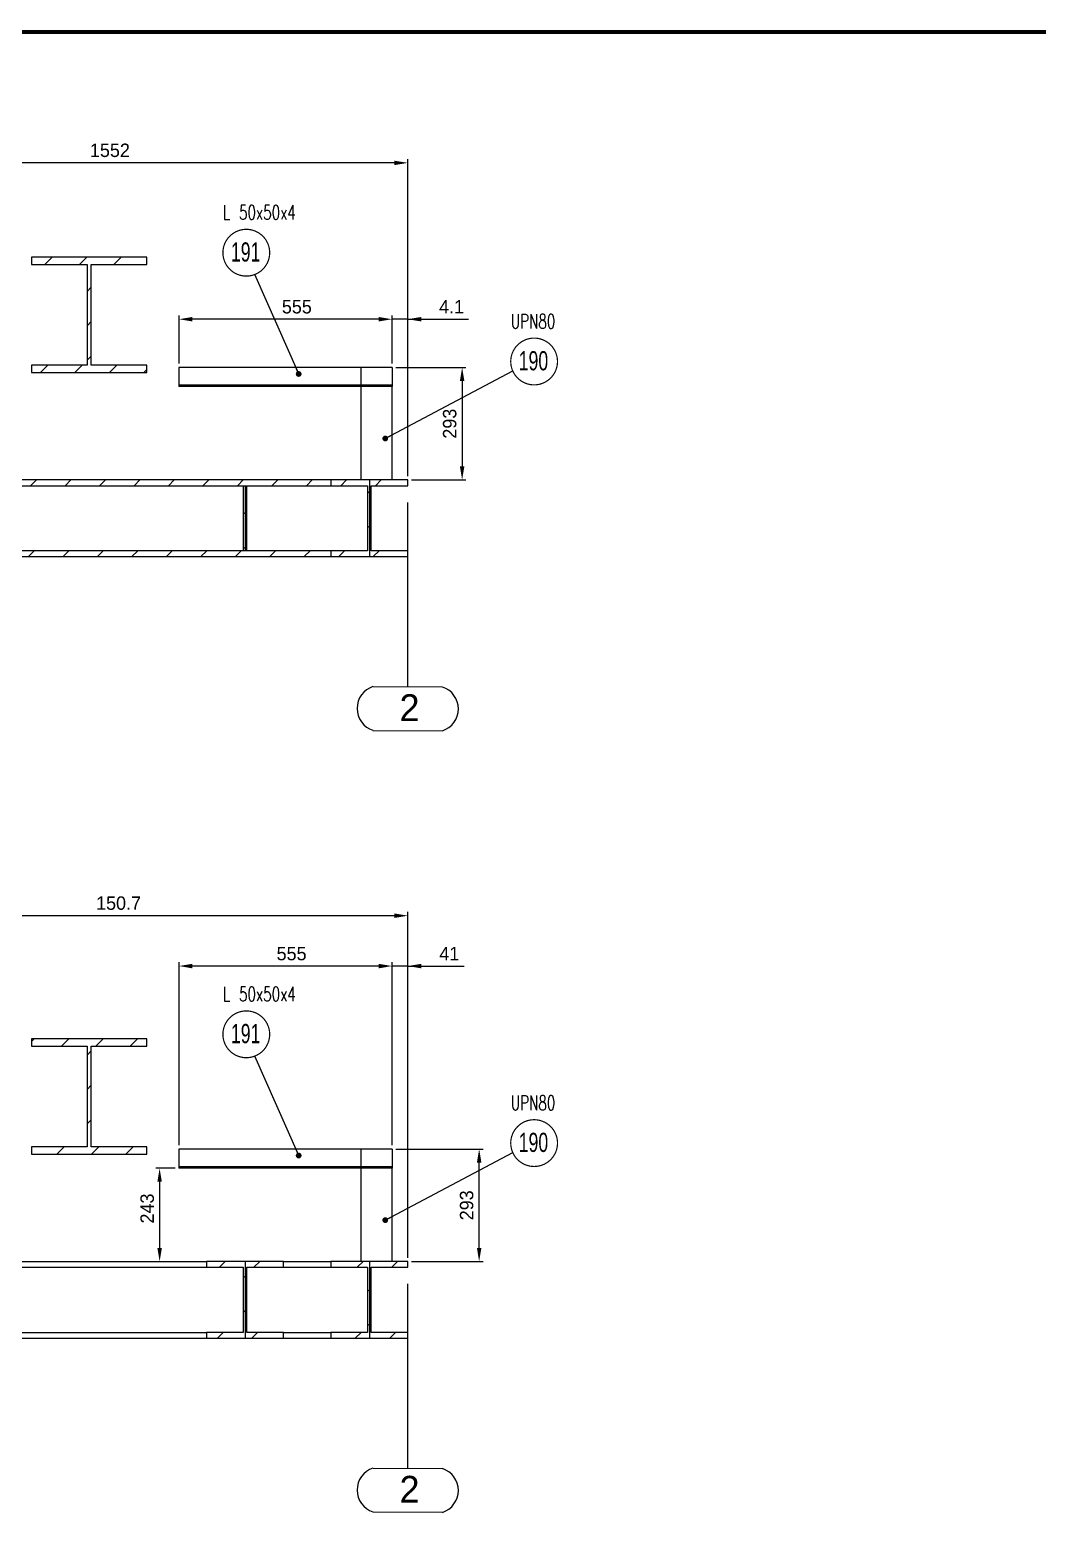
# Model space of a CAD drawing. Header units: millimetres. Extents: x 0 to 16187, y -20471 to 6290.
# Drawn here: x 4539.2 to 4801.7, y 3031.8 to 3423.6 of the extents above; entities that cross this region are included whole.
import ezdxf
from ezdxf.enums import TextEntityAlignment as Align

# ---------------------------------------------------------------- set-up
doc = ezdxf.new("R2010")
doc.units = ezdxf.units.MM
doc.header["$PDSIZE"] = -1
doc.linetypes.add('HIDDEN', pattern=[9.525, 6.35, -3.175])
doc.layers.add('BORDER1', color=3, linetype='Continuous')
doc.layers.add('BORDER2', color=7, linetype='Continuous')
doc.styles.add('MtXpl_txt_shx', font='txt.shx', dxfattribs={"height": 0.2})
doc.styles.add('ROMANC', font='ROMANC', dxfattribs={"height": 5})
doc.styles.add('ROMANS', font='ROMANS.shx', dxfattribs={"width": 0.8})
doc.styles.add('ROMANT', font='ROMANT', dxfattribs={"height": 4})
doc.styles.add('SLDTEXTSTYLE2', font='TXT', dxfattribs={"width": 0.686449})
doc.dimstyles.new('AM_ISO', dxfattribs={"dimtxt": 3.5, "dimasz": 3.5, "dimexe": 1, "dimexo": 1, "dimgap": 1.5, "dimtad": 1, "dimdsep": 46, "dimtxsty": 'Standard', "dimcen": 0, "dimclrd": 1, "dimclre": 1, "dimclrt": 1, "dimadec": 0, "dimazin": 2, "dimtp": 0.1, "dimtm": 0.1, "dimtfac": 0.71, "dimtdec": 3, "dimtmove": 0, "dimatfit": 3, "dimfxl": 1, "dimlwd": -1, "dimlwe": -1, "dimarcsym": 1})
doc.dimstyles.new('AM_ISO$7', dxfattribs={"dimtxt": 3.5, "dimasz": 3.5, "dimexe": 1, "dimexo": 1, "dimgap": 1.5, "dimtad": 1, "dimtoh": 1, "dimdsep": 46, "dimtxsty": 'Standard', "dimcen": 0, "dimclrd": 1, "dimclre": 1, "dimclrt": 1, "dimadec": 0, "dimazin": 2, "dimtp": 0.1, "dimtm": 0.1, "dimtfac": 0.71, "dimtdec": 3, "dimtmove": 0, "dimatfit": 3, "dimfxl": 1, "dimlwd": -1, "dimlwe": -1, "dimarcsym": 1})
pattern_1 = [(45, (3646.741, 3454.053), (-4.49013, 4.49013), [])]
pattern_2 = [(45, (3646.741, 5419.3195), (-4.490128, 4.490128), [])]

# ---------------------------------------------------------------- blocks, each defined once
blk = doc.blocks.new('_D_83')
at = {"color": 1, "linetype": 'ByBlock'}
for p, q in [((4577.97, 3336.72), (4577.97, 3349.29)), ((4629.97, 3348.29), (4581.47, 3348.29)), ((4633.47, 3336.72), (4633.47, 3349.29))]:
    blk.add_line(p, q, dxfattribs=at)
at = {"color": 1}
for points in [[(4581.47, 3348.87), (4581.47, 3347.71), (4577.97, 3348.29)], [(4629.97, 3347.71), (4629.97, 3348.87), (4633.47, 3348.29)]]:
    blk.add_solid(points, dxfattribs=at)
at = {"layer": 'Defpoints', "color": 0}
for p in [(4577.97, 3348.29), (4577.97, 3335.72), (4633.47, 3335.72)]:
    blk.add_point(p, dxfattribs=at)
at = {"color": 1, "insert": (4608.67, 3353.29), "char_height": 3.5, "attachment_point": 2}
blk.add_mtext('555', dxfattribs=at)
blk = doc.blocks.new('_D_84')
at = {"color": 1, "linetype": 'ByBlock'}
for p, q in [((4634.47, 3335.72), (4652.73, 3335.72)), ((4651.73, 3332.22), (4651.73, 3309.92)), ((4638.57, 3306.42), (4652.73, 3306.42))]:
    blk.add_line(p, q, dxfattribs=at)
at = {"color": 1}
for points in [[(4652.32, 3332.22), (4651.15, 3332.22), (4651.73, 3335.72)], [(4651.15, 3309.92), (4652.32, 3309.92), (4651.73, 3306.42)]]:
    blk.add_solid(points, dxfattribs=at)
at = {"layer": 'Defpoints', "color": 0}
for p in [(4633.47, 3335.72), (4637.57, 3306.42), (4651.73, 3306.42)]:
    blk.add_point(p, dxfattribs=at)
at = {"color": 1, "insert": (4646.73, 3321.07), "char_height": 3.5, "attachment_point": 2, "rotation": 90}
blk.add_mtext('293', dxfattribs=at)
blk = doc.blocks.new('_D_85')
at = {"color": 1, "linetype": 'ByBlock'}
for p, q in [((4577.97, 3133.05), (4577.97, 3180.74)), ((4629.97, 3179.74), (4581.47, 3179.74)), ((4633.47, 3133.05), (4633.47, 3180.74))]:
    blk.add_line(p, q, dxfattribs=at)
at = {"color": 1}
for points in [[(4581.47, 3180.32), (4581.47, 3179.15), (4577.97, 3179.74)], [(4629.97, 3179.15), (4629.97, 3180.32), (4633.47, 3179.74)]]:
    blk.add_solid(points, dxfattribs=at)
at = {"layer": 'Defpoints', "color": 0}
for p in [(4577.97, 3179.74), (4577.97, 3132.05), (4633.47, 3132.05)]:
    blk.add_point(p, dxfattribs=at)
at = {"color": 1, "insert": (4607.3, 3184.74), "char_height": 3.5, "attachment_point": 2}
blk.add_mtext('555', dxfattribs=at)
blk = doc.blocks.new('_D_86')
at = {"color": 1, "linetype": 'ByBlock'}
for p, q in [((4576.97, 3127.05), (4571.92, 3127.05)), ((4572.92, 3123.55), (4572.92, 3106.25)), ((4571.02, 3102.75), (4573.92, 3102.75))]:
    blk.add_line(p, q, dxfattribs=at)
at = {"color": 1}
for points in [[(4573.5, 3123.55), (4572.34, 3123.55), (4572.92, 3127.05)], [(4572.34, 3106.25), (4573.5, 3106.25), (4572.92, 3102.75)]]:
    blk.add_solid(points, dxfattribs=at)
at = {"layer": 'Defpoints', "color": 0}
for p in [(4577.97, 3127.05), (4570.02, 3102.75), (4572.92, 3102.75)]:
    blk.add_point(p, dxfattribs=at)
at = {"color": 1, "insert": (4567.92, 3116.56), "char_height": 3.5, "attachment_point": 2, "rotation": 90}
blk.add_mtext('243', dxfattribs=at)
blk = doc.blocks.new('*D3833')
at = {"color": 1, "linetype": 'ByBlock'}
for p, q in [((4486.87, 3150.75), (4486.87, 3193.87)), ((4637.57, 3103.75), (4637.57, 3193.87)), ((4634.07, 3192.87), (4490.37, 3192.87))]:
    blk.add_line(p, q, dxfattribs=at)
at = {"color": 1}
for points in [[(4490.37, 3193.45), (4490.37, 3192.28), (4486.87, 3192.87)], [(4634.07, 3192.28), (4634.07, 3193.45), (4637.57, 3192.87)]]:
    blk.add_solid(points, dxfattribs=at)
at = {"layer": 'Defpoints', "color": 0}
for p in [(4486.87, 3192.87), (4486.87, 3149.75), (4637.57, 3102.75)]:
    blk.add_point(p, dxfattribs=at)
at = {"color": 1, "insert": (4562.22, 3196.12), "char_height": 3.5, "attachment_point": 5}
blk.add_mtext('150.7', dxfattribs=at)
blk = doc.blocks.new('*D3834')
at = {"color": 1, "linetype": 'ByBlock'}
for p, q in [((4629.97, 3179.74), (4626.47, 3179.74)), ((4633.47, 3133.05), (4633.47, 3180.74)), ((4637.57, 3179.74), (4633.47, 3179.74)), ((4637.57, 3103.75), (4637.57, 3180.74)), ((4637.57, 3179.74), (4652.23, 3179.74)), ((4641.07, 3179.74), (4644.57, 3179.74))]:
    blk.add_line(p, q, dxfattribs=at)
at = {"color": 1}
for points in [[(4629.97, 3179.15), (4629.97, 3180.32), (4633.47, 3179.74)], [(4641.07, 3180.32), (4641.07, 3179.15), (4637.57, 3179.74)]]:
    blk.add_solid(points, dxfattribs=at)
at = {"layer": 'Defpoints', "color": 0}
for p in [(4633.47, 3179.74), (4633.47, 3132.05), (4637.57, 3102.75)]:
    blk.add_point(p, dxfattribs=at)
at = {"color": 1, "insert": (4648.4, 3182.99), "char_height": 3.5, "attachment_point": 5}
blk.add_mtext('41', dxfattribs=at)
blk = doc.blocks.new('*D3835')
at = {"color": 1, "linetype": 'ByBlock'}
for p, q in [((4634.47, 3132.05), (4657.17, 3132.05)), ((4656.17, 3106.25), (4656.17, 3128.55)), ((4638.57, 3102.75), (4657.17, 3102.75))]:
    blk.add_line(p, q, dxfattribs=at)
at = {"color": 1}
for points in [[(4656.75, 3128.55), (4655.59, 3128.55), (4656.17, 3132.05)], [(4655.59, 3106.25), (4656.75, 3106.25), (4656.17, 3102.75)]]:
    blk.add_solid(points, dxfattribs=at)
at = {"layer": 'Defpoints', "color": 0}
for p in [(4633.47, 3132.05), (4656.17, 3132.05), (4637.57, 3102.75)]:
    blk.add_point(p, dxfattribs=at)
at = {"color": 1, "insert": (4652.92, 3117.4), "char_height": 3.5, "attachment_point": 5, "rotation": 90}
blk.add_mtext('293', dxfattribs=at)
blk = doc.blocks.new('*D3836')
at = {"color": 1, "linetype": 'ByBlock'}
for p, q in [((4629.97, 3348.29), (4626.47, 3348.29)), ((4633.47, 3336.72), (4633.47, 3349.29)), ((4637.57, 3348.29), (4633.47, 3348.29)), ((4637.57, 3307.42), (4637.57, 3349.29)), ((4637.57, 3348.29), (4653.4, 3348.29)), ((4641.07, 3348.29), (4644.57, 3348.29))]:
    blk.add_line(p, q, dxfattribs=at)
at = {"color": 1}
for points in [[(4629.97, 3347.71), (4629.97, 3348.87), (4633.47, 3348.29)], [(4641.07, 3348.87), (4641.07, 3347.71), (4637.57, 3348.29)]]:
    blk.add_solid(points, dxfattribs=at)
at = {"layer": 'Defpoints', "color": 0}
for p in [(4633.47, 3348.29), (4633.47, 3335.72), (4637.57, 3306.42)]:
    blk.add_point(p, dxfattribs=at)
at = {"color": 1, "insert": (4648.98, 3351.54), "char_height": 3.5, "attachment_point": 5}
blk.add_mtext('4.1', dxfattribs=at)
blk = doc.blocks.new('*D3837')
at = {"color": 1, "linetype": 'ByBlock'}
for p, q in [((4482.37, 3354.42), (4482.37, 3390.03)), ((4637.57, 3307.42), (4637.57, 3390.03)), ((4634.07, 3389.03), (4485.87, 3389.03))]:
    blk.add_line(p, q, dxfattribs=at)
at = {"color": 1}
for points in [[(4485.87, 3389.61), (4485.87, 3388.45), (4482.37, 3389.03)], [(4634.07, 3388.45), (4634.07, 3389.61), (4637.57, 3389.03)]]:
    blk.add_solid(points, dxfattribs=at)
at = {"layer": 'Defpoints', "color": 0}
for p in [(4482.37, 3389.03), (4482.37, 3353.42), (4637.57, 3306.42)]:
    blk.add_point(p, dxfattribs=at)
at = {"color": 1, "insert": (4559.97, 3392.28), "char_height": 3.5, "attachment_point": 5}
blk.add_mtext('1552', dxfattribs=at)
blk = doc.blocks.new('*U609')
at = {"layer": 'BORDER1', "color": 154, "true_color": 0x1859a9, "const_width": 1}
blk.add_lwpolyline([(1.81, 811), (1144, 811), (1144, 0), (0, 0), (0, 811)], close=True, dxfattribs=at)
at = {"layer": 'BORDER2', "flags": 8}
for tag, height, style, p in [('REV-A', 3.24, 'ROMANS', (986.93, 140.25)), ('RE-A', 8.06, 'ROMANT', (1084.63, 7.17))]:
    blk.add_attdef(tag, text='', height=height, dxfattribs=dict(at, style=style)).set_placement(p, align=Align.CENTER)
at = {"layer": 'BORDER2', "style": 'ROMANS', "width": 3.830216}
blk.add_attdef('DATE-A', text='', height=3.24, dxfattribs=at).set_placement((995.51, 140.25), (1008.51, 140.25), align=Align.FIT)
at = {"layer": 'BORDER2'}
for tag, height, style, p in [('DRN-A', 3.24, 'ROMANS', (1018.38, 140.25)), ('CHD-A', 3.24, 'ROMANS', (1032.35, 140.25)), ('APD-A', 3.24, 'ROMANS', (1046.64, 140.25)), ('CONS_CONT_VEND', 4.2, 'ROMANC', (1061.39, 72.83))]:
    blk.add_attdef(tag, text='', height=height, dxfattribs=dict(at, style=style)).set_placement(p, align=Align.CENTER)
at = {"layer": 'BORDER2', "style": 'ROMANS', "width": 0.8}
for tag, p, height in [('1:X', (997.23, 122.55), 3.5), ('LOC', (1042.74, 122.55), 3.5), ('PROJ_NO', (1118.64, 122.55), 3.5), ('CONS_DRG_NO', (1011, 63), 3)]:
    blk.add_attdef(tag, p, '', height=height, dxfattribs=at)
at = {"layer": 'BORDER2', "lineweight": 30, "width": 0.8, "flags": 104}
blk.add_attdef('COMMENTS-A', text='', height=2.2, dxfattribs=at).set_placement((1055.21, 142.07), align=Align.MIDDLE_LEFT)
at = {"layer": 'BORDER2', "style": 'ROMANS', "width": 0.8}
for tag, p in [('PROJECT_TITLE_1', (1061.07, 55.35)), ('PROJECT_TITLE_2', (1061.07, 49.3))]:
    blk.add_attdef(tag, text='', height=3.5, dxfattribs=at).set_placement(p, align=Align.MIDDLE)
at = {"layer": 'BORDER2', "style": 'ROMANT', "width": 0.8}
for tag, p in [('DRG_TITLE_1', (1061.07, 36.31)), ('DRG_TITLE_2', (1061.07, 28.31)), ('DRG_TITLE_3', (1061.07, 20.31))]:
    blk.add_attdef(tag, text='', height=5, dxfattribs=at).set_placement(p, align=Align.CENTER)
at = {"layer": 'BORDER2', "style": 'ROMANT'}
for tag, p in [('AR', (995, 7.17)), ('PA', (1011.74, 7.17)), ('DC', (1028.45, 7.17)), ('TS', (1120.84, 7.17))]:
    blk.add_attdef(tag, p, '', height=8.06, dxfattribs=at)
for tag, p in [('SRNO', (1074.7, 7.17)), ('SH', (1115.8, 7.18))]:
    blk.add_attdef(tag, text='', height=8.06, dxfattribs=at).set_placement(p, align=Align.RIGHT)
at = {"layer": 'BORDER2', "style": 'ROMANS', "flags": 2}
blk.add_attdef('TB_VERSION', text='', height=2, dxfattribs=at).set_placement((1, -1), align=Align.TOP_LEFT)
blk = doc.blocks.new('A$7E931B1717392B2')
at = {"color": 1, "linetype": 'Continuous', "lineweight": 25}
for p, q in [((13.2, 11.43), (13.2, 59.5)), ((4.14, 0.09), (22.29, 0.01))]:
    blk.add_line(p, q, dxfattribs=at)
at = {"color": 1, "ltscale": 0.2}
blk.add_line((4.15, 11.48), (22.25, 11.39), dxfattribs=at)
for centre, radius, start, end in [((5.98, 5.79), 5.98, 107.869, 252.0246), ((20.4, 5.69), 5.99, 287.9651, 71.9697)]:
    blk.add_arc(centre, radius, start, end, dxfattribs=at)
at = {"color": 1, "linetype": 'Continuous', "lineweight": 25}
blk.add_text('2', height=7, rotation=359.9537, dxfattribs=at).set_placement((11.06, 2.5))

msp = doc.modelspace()

# ---------------------------------------------------------------- hatches: boundary and pattern name
at = {"linetype": 'Continuous', "lineweight": 18}
h = msp.add_hatch(dxfattribs=at)
h.set_pattern_fill('ANSI31', scale=2, style=0)
h.set_pattern_definition(pattern_1)
h.paths.add_polyline_path([(4569.56536, 3336.31852), (4555.11536, 3336.31852), (4555.11536, 3362.51852), (4569.56536, 3362.51852), (4569.56536, 3364.41852), (4539.56536, 3364.41852), (4539.56536, 3362.51852), (4554.01536, 3362.51852), (4554.01536, 3336.31852), (4539.56536, 3336.31852), (4539.56536, 3334.41852), (4569.56536, 3334.41852)], flags=0)
h = msp.add_hatch(dxfattribs=at)
h.set_pattern_fill('ANSI31', scale=2, style=0)
h.set_pattern_definition(pattern_1)
h.paths.add_polyline_path([(4617.56536, 3304.91852), (4617.56536, 3306.41852), (4233.56536, 3306.41852), (4233.56536, 3304.91852)], flags=0)
h = msp.add_hatch(dxfattribs=at)
h.set_pattern_fill('ANSI31', scale=2, style=0)
h.set_pattern_definition(pattern_1)
h.paths.add_polyline_path([(4594.71536, 3287.91852), (4595.16536, 3287.91852), (4595.16536, 3304.91852), (4594.71536, 3304.91852)], flags=0)
h = msp.add_hatch(dxfattribs=at)
h.set_pattern_fill('ANSI31', scale=2, style=0)
h.set_pattern_definition(pattern_1)
h.paths.add_polyline_path([(4595.16536, 3287.91852), (4595.61536, 3287.91852), (4595.61536, 3304.91852), (4595.16536, 3304.91852)], flags=0)
h = msp.add_hatch(dxfattribs=at)
h.set_pattern_fill('ANSI31', scale=2, style=0)
h.set_pattern_definition(pattern_1)
h.paths.add_polyline_path([(4627.56536, 3286.41852), (4627.56536, 3306.41852), (4617.56536, 3306.41852), (4617.56536, 3304.91852), (4627.11536, 3304.91852), (4627.11536, 3287.91852), (4617.56536, 3287.91852), (4617.56536, 3286.41852)], flags=0)
h = msp.add_hatch(dxfattribs=at)
h.set_pattern_fill('ANSI31', scale=2, style=0)
h.set_pattern_definition(pattern_1)
h.paths.add_polyline_path([(4637.56536, 3306.41852), (4627.56536, 3306.41852), (4627.56536, 3286.41852), (4637.56536, 3286.41852), (4637.56536, 3287.91852), (4628.01536, 3287.91852), (4628.01536, 3304.91852), (4637.56536, 3304.91852)], flags=0)
h = msp.add_hatch(dxfattribs=at)
h.set_pattern_fill('ANSI31', scale=2, style=0)
h.set_pattern_definition(pattern_1)
h.paths.add_polyline_path([(4617.56536, 3286.41852), (4617.56536, 3287.91852), (4233.56536, 3287.91852), (4233.56536, 3286.41852)], flags=0)
h = msp.add_hatch(dxfattribs=at)
h.set_pattern_fill('ANSI31', scale=2, style=0)
h.set_pattern_definition(pattern_2)
h.paths.add_polyline_path([(4569.56536, 3132.65401), (4555.11536, 3132.65401), (4555.11536, 3158.85401), (4569.56536, 3158.85401), (4569.56536, 3160.75401), (4539.56536, 3160.75401), (4539.56536, 3158.85401), (4554.01536, 3158.85401), (4554.01536, 3132.65401), (4539.56536, 3132.65401), (4539.56536, 3130.75401), (4569.56536, 3130.75401)], flags=0)
h = msp.add_hatch(dxfattribs=at)
h.set_pattern_fill('ANSI31', scale=2, style=0)
h.set_pattern_definition(pattern_2)
h.paths.add_polyline_path([(4585.16536, 3084.25401), (4585.16536, 3082.75401), (4595.16536, 3082.75401), (4595.16536, 3102.75401), (4585.16536, 3102.75401), (4585.16536, 3101.25401), (4594.71536, 3101.25401), (4594.71536, 3084.25401)], flags=0)
h = msp.add_hatch(dxfattribs=at)
h.set_pattern_fill('ANSI31', scale=2, style=0)
h.set_pattern_definition(pattern_2)
h.paths.add_polyline_path([(4595.16536, 3102.75401), (4595.16536, 3082.75401), (4605.16536, 3082.75401), (4605.16536, 3084.25401), (4595.61536, 3084.25401), (4595.61536, 3101.25401), (4605.16536, 3101.25401), (4605.16536, 3102.75401)], flags=0)
h = msp.add_hatch(dxfattribs=at)
h.set_pattern_fill('ANSI31', scale=2, style=0)
h.set_pattern_definition(pattern_2)
h.paths.add_polyline_path([(4627.56536, 3082.75401), (4627.56536, 3102.75401), (4617.56536, 3102.75401), (4617.56536, 3101.25401), (4627.11536, 3101.25401), (4627.11536, 3084.25401), (4617.56536, 3084.25401), (4617.56536, 3082.75401)], flags=0)
h = msp.add_hatch(dxfattribs=at)
h.set_pattern_fill('ANSI31', scale=2, style=0)
h.set_pattern_definition(pattern_2)
h.paths.add_polyline_path([(4637.56536, 3102.75401), (4627.56536, 3102.75401), (4627.56536, 3082.75401), (4637.56536, 3082.75401), (4637.56536, 3084.25401), (4628.01536, 3084.25401), (4628.01536, 3101.25401), (4637.56536, 3101.25401)], flags=0)

# ---------------------------------------------------------------- linework, layer by layer
at = {"color": 7, "linetype": 'Continuous', "lineweight": 25}
for p, q in [((4539.56536, 3364.41852), (4539.56536, 3362.51852)), ((4569.56536, 3364.41852), (4539.56536, 3364.41852)), ((4539.56536, 3362.51852), (4554.01536, 3362.51852)), ((4554.01536, 3362.51852), (4554.01536, 3336.31852)), ((4555.11536, 3362.51852), (4569.56536, 3362.51852)), ((4555.11536, 3336.31852), (4555.11536, 3362.51852)), ((4569.56536, 3362.51852), (4569.56536, 3364.41852)), ((4539.56536, 3336.31852), (4539.56536, 3334.41852)), ((4554.01536, 3336.31852), (4539.56536, 3336.31852)), ((4569.56536, 3336.31852), (4555.11536, 3336.31852)), ((4569.56536, 3334.41852), (4569.56536, 3336.31852)), ((4633.46536, 3335.71852), (4577.96536, 3335.71852)), ((4577.96536, 3335.71852), (4577.96536, 3331.11852)), ((4633.46536, 3335.71852), (4633.46536, 3331.11852)), ((4539.56536, 3334.41852), (4569.56536, 3334.41852)), ((4577.96536, 3331.11852), (4577.96536, 3330.71852)), ((4633.46536, 3331.11852), (4577.96536, 3331.11852)), ((4633.46536, 3331.11852), (4633.46536, 3330.71852)), ((4633.46536, 3330.71852), (4577.96536, 3330.71852)), ((4625.46536, 3306.41852), (4625.46536, 3330.71852)), ((4633.46536, 3306.41852), (4633.46536, 3330.71852)), ((4617.56536, 3306.41852), (4233.56536, 3306.41852)), ((4233.56536, 3304.91852), (4617.56536, 3304.91852)), ((4594.71536, 3304.91852), (4594.71536, 3287.91852)), ((4594.71536, 3304.91852), (4595.16536, 3304.91852)), ((4595.16536, 3304.91852), (4595.61536, 3304.91852)), ((4595.16536, 3304.91852), (4595.16536, 3287.91852)), ((4595.61536, 3287.91852), (4595.61536, 3304.91852)), ((4617.56536, 3306.41852), (4617.56536, 3304.91852)), ((4627.56536, 3306.41852), (4617.56536, 3306.41852)), ((4617.56536, 3304.91852), (4627.11536, 3304.91852)), ((4627.11536, 3304.91852), (4627.11536, 3287.91852)), ((4637.56536, 3306.41852), (4627.56536, 3306.41852)), ((4627.56536, 3306.41852), (4627.56536, 3286.41852)), ((4628.01536, 3304.91852), (4637.56536, 3304.91852)), ((4628.01536, 3287.91852), (4628.01536, 3304.91852)), ((4637.56536, 3304.91852), (4637.56536, 3306.41852)), ((4617.56536, 3287.91852), (4233.56536, 3287.91852)), ((4595.16536, 3287.91852), (4594.71536, 3287.91852)), ((4595.61536, 3287.91852), (4595.16536, 3287.91852)), ((4617.56536, 3287.91852), (4617.56536, 3286.41852)), ((4627.11536, 3287.91852), (4617.56536, 3287.91852)), ((4637.56536, 3287.91852), (4628.01536, 3287.91852)), ((4637.56536, 3286.41852), (4637.56536, 3287.91852)), ((4233.56536, 3286.41852), (4617.56536, 3286.41852)), ((4617.56536, 3286.41852), (4627.56536, 3286.41852)), ((4627.56536, 3286.41852), (4637.56536, 3286.41852)), ((4539.56536, 3160.75401), (4539.56536, 3158.85401)), ((4569.56536, 3160.75401), (4539.56536, 3160.75401)), ((4539.56536, 3158.85401), (4554.01536, 3158.85401)), ((4554.01536, 3158.85401), (4554.01536, 3132.65401)), ((4555.11536, 3158.85401), (4569.56536, 3158.85401)), ((4555.11536, 3132.65401), (4555.11536, 3158.85401)), ((4569.56536, 3158.85401), (4569.56536, 3160.75401)), ((4539.56536, 3132.65401), (4539.56536, 3130.75401)), ((4554.01536, 3132.65401), (4539.56536, 3132.65401)), ((4569.56536, 3132.65401), (4555.11536, 3132.65401)), ((4569.56536, 3130.75401), (4569.56536, 3132.65401)), ((4633.46536, 3132.05401), (4577.96536, 3132.05401)), ((4577.96536, 3132.05401), (4577.96536, 3127.45401)), ((4633.46536, 3132.05401), (4633.46536, 3127.45401)), ((4539.56536, 3130.75401), (4569.56536, 3130.75401)), ((4577.96536, 3127.45401), (4577.96536, 3127.05401)), ((4633.46536, 3127.45401), (4577.96536, 3127.45401)), ((4633.46536, 3127.05401), (4577.96536, 3127.05401)), ((4625.46536, 3102.75401), (4625.46536, 3127.05401)), ((4633.46536, 3127.45401), (4633.46536, 3127.05401)), ((4633.46536, 3102.75401), (4633.46536, 3127.05401)), ((4524.16536, 3102.75401), (4585.16536, 3102.75401)), ((4524.16536, 3101.25401), (4585.16536, 3101.25401)), ((4585.16536, 3102.75401), (4585.16536, 3101.25401)), ((4595.16536, 3102.75401), (4585.16536, 3102.75401)), ((4585.16536, 3101.25401), (4594.71536, 3101.25401)), ((4594.71536, 3101.25401), (4594.71536, 3084.25401)), ((4605.16536, 3102.75401), (4595.16536, 3102.75401)), ((4595.16536, 3102.75401), (4595.16536, 3082.75401)), ((4595.61536, 3101.25401), (4605.16536, 3101.25401)), ((4595.61536, 3084.25401), (4595.61536, 3101.25401)), ((4605.16536, 3101.25401), (4605.16536, 3102.75401)), ((4605.16536, 3102.75401), (4617.56536, 3102.75401)), ((4605.16536, 3101.25401), (4617.56536, 3101.25401)), ((4617.56536, 3102.75401), (4617.56536, 3101.25401)), ((4627.56536, 3102.75401), (4617.56536, 3102.75401)), ((4617.56536, 3101.25401), (4627.11536, 3101.25401)), ((4627.11536, 3101.25401), (4627.11536, 3084.25401)), ((4627.56536, 3102.75401), (4627.56536, 3082.75401)), ((4637.56536, 3102.75401), (4627.56536, 3102.75401)), ((4628.01536, 3101.25401), (4637.56536, 3101.25401)), ((4628.01536, 3084.25401), (4628.01536, 3101.25401)), ((4637.56536, 3101.25401), (4637.56536, 3102.75401)), ((4524.16536, 3084.25401), (4585.16536, 3084.25401)), ((4594.71536, 3084.25401), (4585.16536, 3084.25401)), ((4585.16536, 3084.25401), (4585.16536, 3082.75401)), ((4605.16536, 3084.25401), (4595.61536, 3084.25401)), ((4605.16536, 3082.75401), (4605.16536, 3084.25401)), ((4605.16536, 3084.25401), (4617.56536, 3084.25401)), ((4617.56536, 3084.25401), (4617.56536, 3082.75401)), ((4627.11536, 3084.25401), (4617.56536, 3084.25401)), ((4637.56536, 3084.25401), (4628.01536, 3084.25401)), ((4637.56536, 3082.75401), (4637.56536, 3084.25401)), ((4524.16536, 3082.75401), (4585.16536, 3082.75401)), ((4585.16536, 3082.75401), (4595.16536, 3082.75401)), ((4595.16536, 3082.75401), (4605.16536, 3082.75401)), ((4605.16536, 3082.75401), (4617.56536, 3082.75401)), ((4617.56536, 3082.75401), (4627.56536, 3082.75401)), ((4627.56536, 3082.75401), (4637.56536, 3082.75401))]:
    msp.add_line(p, q, dxfattribs=at)
at = {"color": 2, "linetype": 'HIDDEN', "lineweight": 25}
for p, q in [((4625.46536, 3330.71852), (4625.46536, 3335.71852)), ((4625.46536, 3127.05401), (4625.46536, 3132.05401))]:
    msp.add_line(p, q, dxfattribs=at)
at = {"color": 4, "const_width": 0.3125}
for points in [[(4589.40665, 3365.62125, -1), (4601.59415, 3365.62125, -1)], [(4589.40665, 3161.95674, -1), (4601.59415, 3161.95674, -1)]]:
    msp.add_lwpolyline(points, format="xyb", close=True, dxfattribs=at)
at = {"color": 2, "const_width": 0.3125}
for points in [[(4664.39522, 3337.27657, -1), (4676.58272, 3337.27657, -1)], [(4664.39522, 3133.61207, -1), (4676.58272, 3133.61207, -1)]]:
    msp.add_lwpolyline(points, format="xyb", close=True, dxfattribs=at)

# ---------------------------------------------------------------- block references
for p in [(4624.36386, 3241.0681), (4624.36386, 3037.4036)]:
    msp.add_blockref('A$7E931B1717392B2', p)
at = {"layer": 'BORDER1'}
msp.add_blockref('*U609', (4127.45492, 2612.13313), dxfattribs=at)

# ---------------------------------------------------------------- texts
at = {"color": 4, "lineweight": 25, "style": 'MtXpl_txt_shx', "width": 0.6875}
for p in [(4589.42224, 3374.23404), (4589.42224, 3170.56953)]:
    msp.add_text('L 50x50x4', height=3.75, dxfattribs=at).set_placement(p)
at = {"color": 4, "lineweight": 25, "style": 'SLDTEXTSTYLE2', "width": 0.686449}
for p in [(4595.33392, 3365.81422), (4595.33392, 3162.14972)]:
    msp.add_text('191', height=5, dxfattribs=at).set_placement(p, align=Align.MIDDLE_CENTER)
at = {"color": 2, "lineweight": 25, "style": 'MtXpl_txt_shx', "width": 0.6875}
for p in [(4664.41081, 3345.88936), (4664.41081, 3142.22485)]:
    msp.add_text('UPN80', height=3.75, dxfattribs=at).set_placement(p)
at = {"color": 2, "lineweight": 25, "style": 'SLDTEXTSTYLE2', "width": 0.686449}
for p in [(4670.3225, 3337.46954), (4670.3225, 3133.80504)]:
    msp.add_text('190', height=5, dxfattribs=at).set_placement(p, align=Align.MIDDLE_CENTER)

# ---------------------------------------------------------------- dimensions: what is measured, and where the dimension line sits
for base, p1, p2, picture, middle in [((4482.36536, 3389.02965), (4637.56536, 3306.41852), (4482.36536, 3353.41852), '*D3837', (4559.96536, 3389.02965)), ((4577.96536, 3348.29115), (4633.46536, 3335.71852), (4577.96536, 3335.71852), '_D_83', (4608.66914, 3348.29115)), ((4577.96536, 3179.73753), (4633.46536, 3132.05401), (4577.96536, 3132.05401), '_D_85', (4607.30413, 3179.73753)), ((4633.46536, 3179.73753), (4637.56536, 3102.75401), (4633.46536, 3132.05401), '*D3834', (4648.39869, 3179.73753))]:
    dim = msp.add_linear_dim(base=base, p1=p1, p2=p2, dimstyle='AM_ISO', override={"dimtxt": 3.5, "dimlfac": 10})
    dim.commit()
    dim.dimension.update_dxf_attribs({"geometry": picture, "text_midpoint": middle, "dimtype": 160})
for base, p1, p2, picture, middle in [((4633.46536, 3348.29115), (4637.56536, 3306.41852), (4633.46536, 3335.71852), '*D3836', (4648.98202, 3348.29115)), ((4486.86536, 3192.86667), (4637.56536, 3102.75401), (4486.86536, 3149.75401), '*D3833', (4562.21536, 3192.86667))]:
    dim = msp.add_linear_dim(base=base, p1=p1, p2=p2, dimstyle='AM_ISO')
    dim.commit()
    dim.dimension.update_dxf_attribs({"geometry": picture, "text_midpoint": middle, "dimtype": 160})
for base, p1, p2, picture, middle in [((4651.73323, 3306.41852), (4633.46536, 3335.71852), (4637.57095, 3306.41852), '_D_84', (4651.73323, 3321.06852)), ((4572.92069, 3102.75401), (4577.96536, 3127.05401), (4570.02059, 3102.75401), '_D_86', (4572.92069, 3116.5576))]:
    dim = msp.add_linear_dim(base=base, p1=p1, p2=p2, angle=90, dimstyle='AM_ISO', override={"dimtxt": 3.5, "dimlfac": 10})
    dim.commit()
    dim.dimension.update_dxf_attribs({"geometry": picture, "text_midpoint": middle, "dimtype": 160})
dim = msp.add_linear_dim(base=(4656.17142, 3132.05401), p1=(4637.56536, 3102.75401), p2=(4633.46536, 3132.05401), angle=90, dimstyle='AM_ISO', override={"dimtxt": 3.5, "dimlfac": 10})
dim.commit()
dim.dimension.update_dxf_attribs({"geometry": '*D3835', "text_midpoint": (4652.92142, 3117.40401)})

# ---------------------------------------------------------------- leaders
at = {"color": 4}
for points in [[(4609.14829, 3334.02403), (4597.68237, 3359.93154)], [(4609.14829, 3130.35952), (4597.68237, 3156.26704)]]:
    msp.add_leader(points, dimstyle='AM_ISO$7', override={"dimasz": 1.5, "dimldrblk": 'Dot'}, dxfattribs=at)
at = {"color": 2}
for points in [[(4631.70812, 3317.20926), (4664.91656, 3334.81038)], [(4631.70812, 3113.54476), (4664.91656, 3131.14588)]]:
    msp.add_leader(points, dimstyle='AM_ISO$7', override={"dimasz": 1.5, "dimldrblk": 'Dot'}, dxfattribs=at)

doc.saveas('drawing.dxf')
